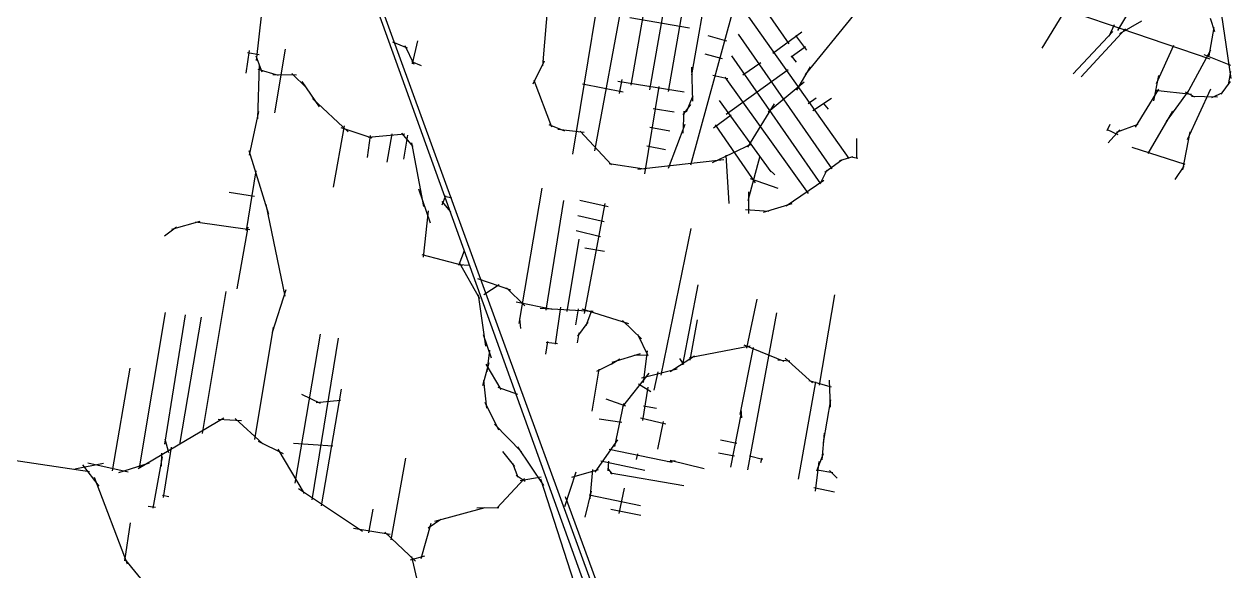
# Model space of a CAD drawing. Header units: inches. Extents: x 723419 to 759401, y 6910722 to 6968430.
# Drawn here: x 728795 to 732744, y 6934068 to 6935858 of the extents above; entities that cross this region are included whole.
import ezdxf

# ---------------------------------------------------------------- set-up
doc = ezdxf.new("R2010")
doc.units = ezdxf.units.IN
doc.header["$MEASUREMENT"] = 0

msp = doc.modelspace()

# ---------------------------------------------------------------- linework, layer by layer
for points in [[(730781.76399, 6935657.92424), (730947.627846, 6936609.69933)], [(730842.471011, 6935642.54638), (730986.163902, 6936462.66335)], [(730904.014502, 6935637.20694), (731047.726154, 6936464.37201)], [(729555.637818, 6935738.13875), (729591.365526, 6936059.53921)], [(731702.090177, 6936076.89795), (732675.671775, 6935744.17772)], [(730979.614426, 6935691.99015), (731035.14128, 6936009.41067)], [(732374.428437, 6935837.18799), (732469.308115, 6935995.56068)], [(730492.340924, 6935720.54806), (730511.162207, 6935941.93861)], [(730662.433771, 6935443.21773), (730756.96823, 6935956.95616)], [(731175.063962, 6935970.12274), (731297.867951, 6935793.04101)], [(732702.421902, 6935962.00387), (732744.168748, 6935679.84164)], [(729943.899275, 6935924.26723), (730983.8292, 6933035.77256)], [(729957.514804, 6935929.93145), (731027.780548, 6932994.12133)], [(730977.245421, 6935396.78146), (731115.672777, 6935903.00656)], [(731152.761349, 6935900.10605), (731494.308741, 6935418.17797)], [(732127.074037, 6935778.92406), (732207.552375, 6935911.24664)], [(730590.886735, 6935431.40171), (730666.006042, 6935890.12547)], [(730777.488773, 6935879.19278), (730972.435801, 6935845.87434)], [(731352.298483, 6935692.30477), (731510.681648, 6935886.69487)], [(732345.711122, 6935817.65346), (732363.198487, 6935856.68893)], [(732381.323757, 6935826.78959), (732453.163166, 6935868.749)], [(732676.159272, 6935877.42804), (732690.251979, 6935833.33239)], [(731032.501165, 6935819.90441), (731093.85047, 6935802.6257)], [(731131.237982, 6935824.75371), (731437.948232, 6935383.83686)], [(731245.209795, 6935761.9891), (731339.599474, 6935832.24781)], [(731319.035154, 6935820.58105), (731354.985191, 6935772.46957)], [(732228.134831, 6935694.59865), (732357.61744, 6935833.26765)], [(732254.180135, 6935684.56092), (732399.662288, 6935841.81829)], [(732672.821526, 6935753.66396), (732689.510258, 6935846.30164)], [(729614.97991, 6935567.44866), (729650.550017, 6935775.83489)], [(730000.574553, 6935799.79314), (730048.728816, 6935779.68476)], [(730040.262132, 6935787.62228), (730069.895525, 6935726.76799)], [(730065.22121, 6935727.29716), (730083.477497, 6935802.96814)], [(731305.526568, 6935750.69966), (731352.152765, 6935784.44296)], [(732500.997006, 6935662.67182), (732557.756518, 6935789.18391)], [(732599.711622, 6935628.2745), (732678.577997, 6935773.93662)], [(729521.225009, 6935697.11533), (729531.890537, 6935771.71235)], [(729525.986472, 6935764.86157), (729563.697003, 6935758.39136)], [(729552.868871, 6935753.35435), (729572.250252, 6935701.82892)], [(730062.310788, 6935734.70551), (730094.060851, 6935722.53465)], [(730460.326276, 6935661.58996), (730497.368017, 6935736.95226)], [(731022.574856, 6935760.38919), (731078.983208, 6935745.16749)], [(731110.275284, 6935753.80684), (731401.227394, 6935334.89109)], [(731304.872715, 6935753.96503), (731321.649628, 6935733.5014)], [(732655.718156, 6935757.95106), (732743.078054, 6935723.67685)], [(729559.628792, 6935710.26743), (729626.242693, 6935690.81199)], [(729559.801402, 6935548.05891), (729564.982507, 6935724.30649)], [(729670.651856, 6935695.93175), (729719.538865, 6935647.72574)], [(730978.909291, 6935717.03464), (730982.203259, 6935605.13465)], [(731092.353581, 6935563.0054), (731295.139029, 6935709.24745)], [(731147.01895, 6935691.09749), (731205.300054, 6935732.23995)], [(731324.179987, 6935641.30917), (731368.140739, 6935717.21694)], [(732736.433832, 6935658.43429), (732744.210337, 6935702.0142)], [(729609.162149, 6935692.85992), (729685.682659, 6935691.15329)], [(729703.824815, 6935669.22911), (729760.612157, 6935586.88703)], [(730462.972115, 6935674.24589), (730520.651397, 6935521.05183)], [(730621.687874, 6935662.42966), (730755.321246, 6935636.43414)], [(730738.138763, 6935670.52537), (730954.461565, 6935636.3526)], [(730742.903979, 6935630.52599), (730752.364679, 6935676.01813)], [(731049.175513, 6935690.36613), (731097.92556, 6935679.1761)], [(731088.043654, 6935683.78379), (731361.211023, 6935303.50912)], [(731229.429453, 6935570.94522), (731348.081115, 6935668.60191)], [(732491.828053, 6935605.95946), (732508.419536, 6935689.71915)], [(732712.311938, 6935628.22209), (732742.888872, 6935669.63651)], [(730826.281972, 6935367.27393), (730873.581097, 6935652.97674)], [(730962.439761, 6935570.9887), (730984.673892, 6935623.64759)], [(731360.323271, 6935597.83558), (731386.819174, 6935616.43194)], [(732431.957814, 6935520.70184), (732508.419536, 6935644.34931)], [(732496.493519, 6935641.23197), (732614.891895, 6935628.0876)], [(732533.127427, 6935538.98711), (732605.992801, 6935638.56523)], [(732594.261908, 6935636.15338), (732624.758478, 6935619.42414)], [(732602.672879, 6935480.09042), (732678.874748, 6935646.01179)], [(732615.788715, 6935621.51541), (732700.102615, 6935620.02168)], [(732682.414185, 6935617.69868), (732717.747893, 6935633.65349)], [(729738.407732, 6935614.19304), (729855.237924, 6935504.62784)], [(730853.481759, 6935581.73679), (730922.663855, 6935570.51142)], [(730951.323007, 6935560.29247), (730976.850795, 6935594.84975)], [(731068.939011, 6935608.08676), (731238.736931, 6935374.48118)], [(731163.613247, 6935454.3292), (731250.681085, 6935596.33657)], [(731375.833129, 6935575.36492), (731437.097379, 6935614.88228)], [(731410.213417, 6935599.25617), (731425.981877, 6935579.23921)], [(729532.425565, 6935428.46952), (729562.570037, 6935571.22815)], [(730951.305809, 6935500.45355), (730955.440312, 6935572.63438)], [(731050.959459, 6935518.2262), (731108.48821, 6935560.37278)], [(732473.809101, 6935433.57113), (732554.654234, 6935572.92368)], [(729807.55762, 6935323.53299), (729843.084575, 6935524.27736)], [(729831.667006, 6935518.96338), (729932.783148, 6935485.85487)], [(729920.485332, 6935487.2202), (730040.810557, 6935498.43772)], [(729982.406461, 6935405.2986), (729999.339828, 6935498.96128)], [(730029.878922, 6935501.16839), (730067.177628, 6935456.65464)], [(730512.206762, 6935528.8791), (730562.808426, 6935508.37386)], [(730541.641717, 6935513.3348), (730627.300742, 6935503.41291)], [(730614.402279, 6935507.38167), (730717.589985, 6935396.9179)], [(730842.247119, 6935520.29282), (730907.881334, 6935507.8859)], [(730903.54389, 6935386.49656), (730957.893433, 6935529.66272)], [(731055.926599, 6935528.21765), (731187.226341, 6935337.71726)], [(732338.959331, 6935512.84937), (732373.888406, 6935496.27182)], [(732339.832699, 6935509.79555), (732349.438179, 6935529.86303)], [(732342.452176, 6935468.78825), (732380.437569, 6935511.97689)], [(732369.958721, 6935503.68805), (732441.126454, 6935530.29927)], [(732586.526679, 6935380.39596), (732610.74551, 6935505.18435)], [(729918.377166, 6935420.64446), (729927.902185, 6935493.14044)], [(730036.869928, 6935415.67552), (730050.198359, 6935493.91655)], [(730062.736681, 6935468.94225), (730102.045727, 6935260.21579)], [(730832.195105, 6935459.43976), (730894.281441, 6935447.03283)], [(731047.843416, 6935404.2627), (731176.066474, 6935465.5994)], [(731519.238336, 6935483.66689), (731519.404066, 6935418.48582)], [(729529.656618, 6935444.03089), (729594.050045, 6935235.34195)], [(731090.795403, 6935428.81379), (731101.522533, 6935270.38504)], [(731164.432517, 6935280.41803), (731203.815986, 6935426.18525)], [(731463.899101, 6935410.72613), (731507.526517, 6935423.73493)], [(731501.245025, 6935423.50672), (731523.401294, 6935418.82807)], [(732419.692831, 6935454.48265), (732593.104297, 6935399.51511)], [(730708.99101, 6935401.54812), (730823.75426, 6935383.35798)], [(730802.918281, 6935382.69652), (731085.047062, 6935414.9019)], [(731231.593015, 6935382.57066), (731251.595729, 6935364.48814)], [(731402.623593, 6935338.61044), (731423.329566, 6935380.68566)], [(731415.419226, 6935373.47949), (731470.611805, 6935413.34032)], [(732561.710907, 6935349.32739), (732591.011404, 6935392.34551)], [(729521.944528, 6935182.28041), (729554.345434, 6935376.93001)], [(731171.250601, 6935352.36388), (731260.955427, 6935320.84606)], [(731289.0758, 6935262.9229), (731411.826317, 6935347.21404)], [(729466.219423, 6935308.03825), (729548.575204, 6935294.32383)], [(730084.862306, 6935318.18934), (730123.150078, 6935207.4491)], [(730415.050686, 6934878.11084), (730490.358467, 6935320.27385)], [(731166.718345, 6935237.27382), (731166.972257, 6935308.08091)], [(729586.141076, 6935267.65671), (729647.555614, 6934967.17287)], [(730161.313659, 6935276.50799), (730189.66382, 6935243.40855)], [(730162.583662, 6935266.18922), (730174.966186, 6935296.66928)], [(730171.79118, 6935294.76428), (730194.016225, 6935288.41427)], [(730503.710703, 6934921.56141), (730561.256966, 6935279.96824)], [(730613.603361, 6935281.3803), (730706.378577, 6935260.06654)], [(730629.133857, 6934910.53147), (730696.559211, 6935269.87756)], [(731214.193207, 6935242.08695), (731308.033474, 6935270.49961)], [(730101.486622, 6935094.99531), (730118.615946, 6935246.20815)], [(730606.779336, 6935230.77639), (730692.937847, 6935212.01005)], [(731155.898656, 6935250.61078), (731231.729039, 6935244.92814)], [(729254.017678, 6935164.8813), (729293.657872, 6935194.10373)], [(729277.946949, 6935186.85856), (729371.004845, 6935212.94131)], [(729355.051893, 6935210.28473), (729533.191052, 6935185.65101)], [(729492.158722, 6934991.25617), (729527.571855, 6935192.67082)], [(730601.115111, 6935181.92435), (730681.609084, 6935162.86005)], [(730879.509239, 6934708.46213), (730977.57094, 6935188.32507)], [(730571.47471, 6934917.35002), (730611.206838, 6935153.68112)], [(730096.728077, 6935103.15992), (730228.944602, 6935068.7627)], [(730218.30833, 6935070.95874), (730235.549276, 6935116.75226)], [(730629.564756, 6935125.60569), (730694.379388, 6935114.74979)], [(730214.776136, 6935070.83968), (730253.801421, 6935068.27342)], [(730218.436654, 6935076.96612), (730284.672578, 6934959.58613)], [(730278.922288, 6935024.55801), (730386.779683, 6934987.71314)], [(729607.017974, 6934849.66202), (729652.560045, 6934988.67475)], [(730298.766078, 6934972.56728), (730349.963056, 6935005.50797)], [(730373.775603, 6934994.79232), (730433.703848, 6934935.65783)], [(730950.640699, 6934742.84401), (731000.854489, 6935004.3052)], [(729378.941764, 6934517.7414), (729456.201494, 6934982.55777)], [(730281.02132, 6934971.88928), (730304.340794, 6934803.16055)], [(730404.784078, 6934948.04356), (730523.965452, 6934924.92768)], [(731160.373062, 6934797.3787), (731193.473788, 6934957.15505)], [(731398.33024, 6934675.69261), (731448.454598, 6934971.51753)], [(729172.572789, 6934404.77214), (729257.589948, 6934913.99607)], [(729255.701561, 6934483.0296), (729322.583132, 6934906.36531)], [(730483.77522, 6934928.28353), (730656.608194, 6934917.6473)], [(730533.952424, 6934809.69691), (730551.243414, 6934931.5749)], [(730600.211099, 6934873.55666), (730609.094558, 6934926.13876)], [(730620.500557, 6934925.74978), (730773.019682, 6934877.21507)], [(730634.216149, 6934870.55403), (730652.951182, 6934919.76512)], [(731163.552896, 6934398.50916), (731257.731191, 6934912.03725)], [(729303.902509, 6934481.47181), (729375.351045, 6934898.21516)], [(729549.944825, 6934498.16123), (729611.018955, 6934865.9561)], [(730416.19026, 6934894.51087), (730419.379475, 6934861.45234)], [(730606.596407, 6934836.20276), (730640.396953, 6934882.32603)], [(730753.317785, 6934887.73658), (730814.800925, 6934826.98347)], [(730974.589045, 6934757.72238), (730998.774416, 6934889.35911)], [(729682.021582, 6934354.51522), (729765.114707, 6934842.1625)], [(729737.417103, 6934300.12017), (729823.375486, 6934829.75666)], [(730296.658227, 6934841.5394), (730323.248193, 6934765.60816)], [(730605.425976, 6934813.92442), (730611.231854, 6934847.2029)], [(730802.232624, 6934842.59603), (730836.255186, 6934773.18813)], [(730310.162376, 6934719.01398), (730319.136205, 6934789.88662)], [(730502.481797, 6934777.12946), (730508.476232, 6934818.68095)], [(730502.856723, 6934816.06066), (730539.946859, 6934812.31719)], [(730821.988305, 6934684.26452), (730835.2361, 6934788.12189)], [(730972.120288, 6934766.7465), (731170.57267, 6934804.60138)], [(731138.438496, 6934579.54604), (731181.818567, 6934798.77613)], [(731150.12311, 6934807.98133), (731280.605104, 6934754.00316)], [(730295.957097, 6934674.56578), (730316.89134, 6934749.64224)], [(730669.129902, 6934721.25951), (730728.202135, 6934751.17999)], [(730716.006571, 6934744.33896), (730743.860524, 6934761.98781)], [(730718.723923, 6934750.78763), (730812.137357, 6934779.29739)], [(730790.737193, 6934774.20634), (730836.594776, 6934774.54574)], [(730909.577725, 6934720.47953), (730988.958803, 6934771.55341)], [(730939.51863, 6934763.19523), (730952.382744, 6934743.37953)], [(731261.711846, 6934759.01755), (731300.679425, 6934754.8881)], [(731285.033231, 6934763.73697), (731375.173647, 6934683.71194)], [(729084.050276, 6934395.35525), (729141.317298, 6934730.98574)], [(730305.930568, 6934744.0903), (730354.613999, 6934661.54013)], [(730653.26601, 6934590.89139), (730677.078558, 6934727.94583)], [(730754.540437, 6934605.40681), (730840.252726, 6934715.12465)], [(730815.550151, 6934699.88237), (730932.065768, 6934728.79926)], [(730856.657215, 6934659.79157), (730869.887186, 6934719.27767)], [(730298.200086, 6934691.37398), (730308.293376, 6934600.23653)], [(730345.08898, 6934669.47765), (730409.647442, 6934646.72343)], [(730805.123524, 6934679.82925), (730845.944469, 6934654.95202)], [(730819.598974, 6934560.36066), (730837.54882, 6934669.12625)], [(731329.336702, 6934368.22883), (731386.049622, 6934687.01916)], [(731362.479641, 6934691.38102), (731436.281548, 6934670.73361)], [(731429.985672, 6934691.87388), (731432.660184, 6934603.30294)], [(729702.281646, 6934646.75378), (729763.250084, 6934617.34526)], [(729767.45213, 6934280.44478), (729833.185158, 6934662.52819)], [(730698.110509, 6934631.31241), (730763.386059, 6934608.14967)], [(729750.11017, 6934618.92079), (729830.525343, 6934626.79804)], [(730302.685749, 6934620.40626), (730346.797223, 6934530.01573)], [(730728.277182, 6934475.30187), (730757.895695, 6934615.46418)], [(730821.915134, 6934607.80105), (730863.894315, 6934600.28)], [(731139.837198, 6934597.71307), (731142.634601, 6934568.36631)], [(731410.881342, 6934488.00797), (731434.952891, 6934628.118)], [(729167.659979, 6934403.30672), (729447.932801, 6934568.37403)], [(729429.850683, 6934564.26787), (729506.28864, 6934560.16171)], [(729484.945075, 6934566.90847), (729575.855043, 6934483.98997)], [(730677.218481, 6934565.52499), (730750.995684, 6934554.84745)], [(730811.782131, 6934568.4603), (730894.582257, 6934549.07908)], [(730868.254586, 6934466.19946), (730887.362356, 6934556.45183)], [(731107.644862, 6934407.38024), (731142.634601, 6934585.60167)], [(730334.08727, 6934547.571), (730422.401525, 6934457.99743)], [(731407.071733, 6934431.6495), (731413.937972, 6934518.93135)], [(728469.106932, 6934474.41218), (729009.008831, 6934393.2721)], [(729251.186191, 6934308.47199), (729276.857194, 6934473.36269)], [(729254.958589, 6934500.10013), (729267.586615, 6934454.82605)], [(729560.791406, 6934492.6621), (729642.793525, 6934451.69517)], [(729676.290752, 6934486.20856), (729804.763031, 6934476.84692)], [(730408.943909, 6934474.43209), (730494.517986, 6934347.74489)], [(730663.306514, 6934390.57529), (730738.038074, 6934496.63594)], [(731073.472518, 6934496.8154), (731127.188533, 6934486.08111)], [(729217.132672, 6934272.87659), (729248.04263, 6934440.90806)], [(729244.546346, 6934411.12099), (729245.087002, 6934453.25011)], [(729625.52974, 6934466.7882), (729711.351161, 6934321.09723)], [(729995.526151, 6934169.4602), (730043.867188, 6934437.33579)], [(730359.905676, 6934458.86889), (730399.593255, 6934409.65629)], [(730709.042457, 6934465.85274), (730915.916754, 6934423.58033)], [(730798.987749, 6934432.56748), (730802.98529, 6934451.54009)], [(731066.737925, 6934454.19857), (731119.652181, 6934444.90628)], [(731169.089227, 6934444.50905), (731211.048083, 6934433.73698)], [(731205.803187, 6934422.38253), (731210.465212, 6934438.10399)], [(731389.495562, 6934395.76305), (731410.892599, 6934451.88342)], [(728960.537712, 6934401.66428), (729054.235701, 6934420.55265)], [(728986.100209, 6934415.07682), (729038.94098, 6934345.33764)], [(729003.277063, 6934421.3738), (729134.783458, 6934391.80952)], [(729104.372567, 6934390.16709), (729204.645986, 6934421.3738)], [(730392.714075, 6934420.76882), (730410.842479, 6934374.47546)], [(730564.882327, 6934278.57391), (730601.311486, 6934391.65499)], [(730586.975187, 6934374.89257), (730674.517702, 6934399.5791)], [(730647.380141, 6934303.86579), (730656.239522, 6934399.55364)], [(730681.72572, 6934428.24029), (730825.971462, 6934397.61785)], [(730703.843972, 6934403.97656), (730719.719003, 6934384.92652)], [(730705.828351, 6934395.64217), (730707.81273, 6934426.59848)], [(730901.592025, 6934425.57748), (730925.910606, 6934429.23886)], [(730908.587721, 6934430.57034), (731020.357822, 6934402.89296)], [(731384.528343, 6934329.33475), (731397.137294, 6934425.92297)], [(731389.87768, 6934398.81714), (731441.077721, 6934390.41819)], [(731430.379047, 6934396.9083), (731455.214832, 6934371.32964)], [(729023.956457, 6934374.10013), (729132.099252, 6934090.94474)], [(730341.315614, 6934273.54497), (730432.193999, 6934369.87926)], [(730405.339135, 6934381.03714), (730434.972528, 6934361.77543)], [(730418.252013, 6934364.04791), (730486.61859, 6934375.37012)], [(730484.972856, 6934369.12163), (730659.790503, 6933827.72917)], [(730712.575239, 6934388.89528), (730953.478846, 6934347.22332)], [(729246.99509, 6934315.80045), (729267.950909, 6934311.0893)], [(729692.46916, 6934337.80751), (729902.411344, 6934197.495)], [(730630.481588, 6934243.68355), (730651.853243, 6934328.96703)], [(730644.403562, 6934316.6086), (730812.431606, 6934281.4057)], [(730742.187899, 6934255.69215), (730760.118045, 6934338.31255)], [(731378.7972, 6934340.78792), (731446.427059, 6934327.04411)], [(729200.892038, 6934279.15813), (729224.467334, 6934276.01736)], [(730138.51328, 6934230.68937), (730303.380253, 6934275.16479)], [(730275.820549, 6934273.86893), (730348.448898, 6934275.16479)], [(730565.670526, 6934310.86406), (730732.021898, 6933856.30423)], [(729923.072288, 6934192.64028), (729936.852297, 6934269.37922)], [(730116.789785, 6934208.33587), (730158.940013, 6934237.49261)], [(730714.479534, 6934269.7284), (730813.622234, 6934249.70562)], [(729123.858702, 6934100.5828), (729143.074353, 6934225.09125)], [(729872.199955, 6934207.19766), (729992.505794, 6934188.33137)], [(729975.242009, 6934194.79981), (730075.648012, 6934099.75854)], [(730093.769217, 6934108.87896), (730126.840861, 6934223.56217)], [(730059.724454, 6934104.34347), (730105.765904, 6934117.62598)], [(730062.443057, 6934115.46022), (730091.517473, 6933986.8742)], [(729122.578826, 6934108.72605), (729199.846373, 6934013.69548)]]:
    msp.add_lwpolyline(points)

doc.saveas('drawing.dxf')
